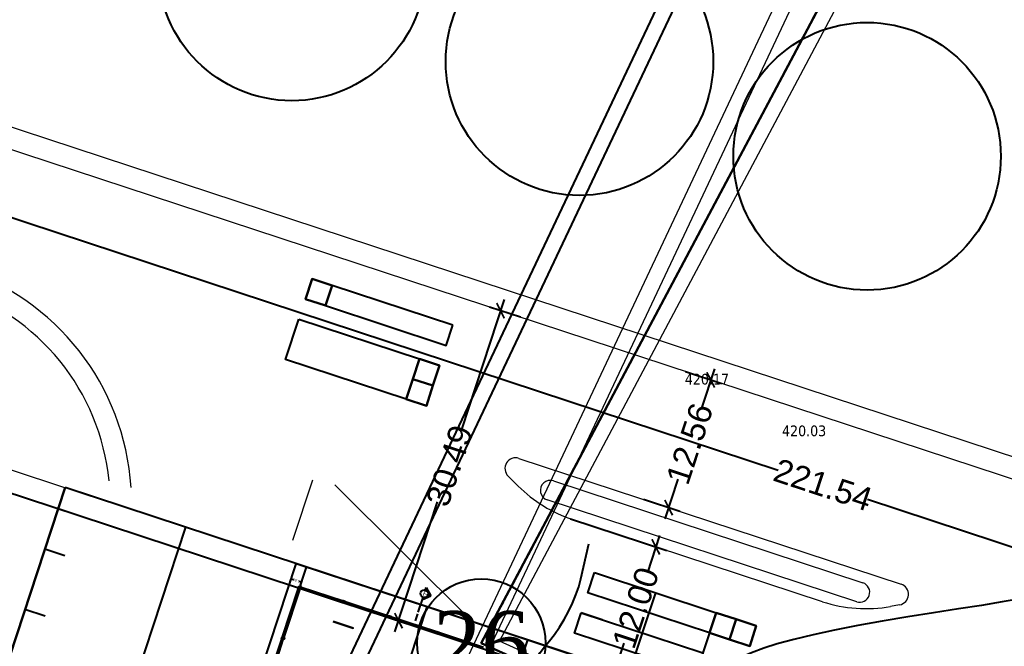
# Model space of a CAD drawing. Header units: metres. Extents: x 2 to 659295185, y -28 to 1124222152.
# Drawn here: x 654479.2 to 654571.2, y 1123456.5 to 1123515.1 of the extents above; entities that cross this region are included whole.
import ezdxf
from ezdxf.enums import TextEntityAlignment as Align

# ---------------------------------------------------------------- set-up
doc = ezdxf.new("R2010")
doc.units = ezdxf.units.M
doc.header["$MEASUREMENT"] = 0
doc.linetypes.add('HIDDEN', pattern=[0.375, 0.25, -0.125])
doc.layers.get('0').update_dxf_attribs({"linetype": 'CONTINUOUS'})
doc.layers.add('acera', color=32, linetype='CONTINUOUS', lineweight=20)
for name, color, linetype in [('Acotado', 7, 'CONTINUOUS'), ('COLUMNA', 9, 'CONTINUOUS'), ('Cota', 3, 'CONTINUOUS'), ('CURVAS', 2, 'CONTINUOUS'), ('CVL_CURV_D', 7, 'CONTINUOUS'), ('Estructura', 1, 'CONTINUOUS'), ('MANZANA', 30, 'CONTINUOUS'), ('PARCELA SL', 1, 'CONTINUOUS'), ('PARED', 7, 'CONTINUOUS'), ('TEXTURA PISO', 251, 'CONTINUOUS'), ('Vista 1', 4, 'CONTINUOUS'), ('vista 4', 8, 'CONTINUOUS')]:
    doc.layers.add(name, color=color, linetype=linetype)
doc.styles.add('FORMAT', font='swissl.ttf')
doc.styles.get("Standard").update_dxf_attribs({"font": 'tahoma.ttf'})
doc.styles.add('VERT_CUADRO', font='ROMANTIC')
doc.dimstyles.new('1-100', dxfattribs={"dimtxt": 0.22, "dimasz": 0.13, "dimexe": 0.02, "dimexo": 0.02, "dimgap": 0.022, "dimtad": 0, "dimzin": 1, "dimdsep": 46, "dimtxsty": 'FORMAT', "dimblk": 'ARCHTICK', "dimcen": 0.02, "dimdle": 0.02, "dimazin": 0, "dimtfac": 1, "dimtofl": 0, "dimtmove": 2, "dimatfit": 3, "dimldrblk": 'ARCHTICK', "dimfxl": 1, "dimtolj": 1, "dimtzin": 1, "dimarcsym": 0})
doc.dimstyles.new('1-1000', dxfattribs={"dimtxt": 2.2, "dimasz": 1.13, "dimexe": 1.1, "dimexo": 0.02, "dimgap": 0.022, "dimtad": 0, "dimzin": 1, "dimdsep": 46, "dimtxsty": 'FORMAT', "dimblk": 'ARCHTICK', "dimcen": 0.02, "dimdle": 1.1, "dimazin": 1, "dimtfac": 1, "dimtofl": 0, "dimtmove": 2, "dimatfit": 3, "dimldrblk": 'ARCHTICK', "dimfxl": 1, "dimtolj": 1, "dimtzin": 1, "dimarcsym": 1})

# ---------------------------------------------------------------- blocks, each defined once
blk = doc.blocks.new('VERT_CUADRO')
blk.add_circle((0, 0), 1)
at = {"style": 'VERT_CUADRO'}
blk.add_attdef('PT', text='', height=1, dxfattribs=at).set_placement((0, 0), align=Align.MIDDLE_CENTER)
blk = doc.blocks.new('_ArchTick')
at = {"color": 0, "linetype": 'ByBlock', "const_width": 0.15}
blk.add_lwpolyline([(-0.5, -0.5), (0.5, 0.5)], dxfattribs=at)
blk = doc.blocks.new('*D2441')
at = {"layer": 'Acotado', "color": 0, "lineweight": -2, "transparency": 16777216}
for p, q in [((654450.891, 1123511.94), (654448.667, 1123505.18)), ((654447.966, 1123506.569), (654550.058, 1123472.978)), ((654660.495, 1123436.642), (654558.403, 1123470.232)), ((654661.331, 1123442.701), (654659.106, 1123435.94))]:
    blk.add_line(p, q, dxfattribs=at)
at = {"layer": 'Acotado', "color": 0, "lineweight": -2, "transparency": 16777216, "xscale": 1.13, "yscale": 1.13, "zscale": 1.13}
for p, rotation in [((654449.011, 1123506.225), 161.7875527894801), ((654659.45, 1123436.985), 341.7875527894802)]:
    blk.add_blockref('_ArchTick', p, dxfattribs=dict(at, rotation=rotation))
at = {"layer": 'Acotado', "color": 0, "transparency": 16777216, "insert": (654554.23, 1123471.605), "char_height": 2.2, "attachment_point": 5, "rotation": 341.78755, "style": 'FORMAT'}
blk.add_mtext('\\A1;221.54', dxfattribs=at)
blk = doc.blocks.new('*D2442')
at = {"layer": 'Acotado', "color": 0, "lineweight": -2, "transparency": 16777216}
for p, q in [((654524.439, 1123488.92), (654520.445, 1123476.782)), ((654525.951, 1123487.265), (654523.05, 1123488.219)), ((654514.222, 1123457.868), (654518.215, 1123470.006)), ((654516.569, 1123458.253), (654513.521, 1123459.256))]:
    blk.add_line(p, q, dxfattribs=at)
at = {"layer": 'Acotado', "color": 0, "lineweight": -2, "transparency": 16777216, "xscale": 1.13, "yscale": 1.13, "zscale": 1.13}
for p, rotation in [((654524.095, 1123487.875), 71.78755278314418), ((654514.565, 1123458.913), 251.7875527831442)]:
    blk.add_blockref('_ArchTick', p, dxfattribs=dict(at, rotation=rotation))
at = {"layer": 'Acotado', "color": 0, "transparency": 16777216, "insert": (654519.33, 1123473.394), "char_height": 2.2, "attachment_point": 5, "rotation": 71.78755, "style": 'FORMAT'}
blk.add_mtext('\\A1;30.49', dxfattribs=at)
blk = doc.blocks.new('*D2443')
at = {"layer": 'Acotado', "color": 0, "lineweight": -2, "transparency": 16777216}
for p, q in [((654541.37, 1123482.191), (654544.783, 1123481.068)), ((654544.082, 1123482.457), (654542.865, 1123478.758)), ((654539.468, 1123468.434), (654540.685, 1123472.132)), ((654537.444, 1123470.258), (654540.857, 1123469.135))]:
    blk.add_line(p, q, dxfattribs=at)
at = {"layer": 'Acotado', "color": 0, "lineweight": -2, "transparency": 16777216, "xscale": 1.13, "yscale": 1.13, "zscale": 1.13}
for p, rotation in [((654543.739, 1123481.412), 71.78755278314418), ((654539.812, 1123469.479), 251.7875527831442)]:
    blk.add_blockref('_ArchTick', p, dxfattribs=dict(at, rotation=rotation))
at = {"layer": 'Acotado', "color": 0, "transparency": 16777216, "insert": (654541.775, 1123475.445), "char_height": 2.2, "attachment_point": 5, "rotation": 71.78755, "style": 'FORMAT'}
blk.add_mtext('\\A1;12.56', dxfattribs=at)
blk = doc.blocks.new('*D2444')
at = {"layer": 'Acotado', "color": 0, "lineweight": -2, "transparency": 16777216}
for p, q in [((654530.622, 1123468.444), (654539.652, 1123465.473)), ((654538.951, 1123466.861), (654537.822, 1123463.429)), ((654526.656, 1123457.113), (654535.901, 1123454.072)), ((654534.512, 1123453.37), (654535.641, 1123456.803))]:
    blk.add_line(p, q, dxfattribs=at)
at = {"layer": 'Acotado', "color": 0, "lineweight": -2, "transparency": 16777216, "xscale": 1.13, "yscale": 1.13, "zscale": 1.13}
for p, rotation in [((654538.607, 1123465.816), 71.78755278314418), ((654534.856, 1123454.415), 251.7875527831442)]:
    blk.add_blockref('_ArchTick', p, dxfattribs=dict(at, rotation=rotation))
at = {"layer": 'Acotado', "color": 0, "transparency": 16777216, "insert": (654536.732, 1123460.116), "char_height": 2.2, "attachment_point": 5, "rotation": 71.78755, "style": 'FORMAT'}
blk.add_mtext('\\A1;12.00', dxfattribs=at)
blk = doc.blocks.new('eco 220x220')
at = {"color": 8}
for p, q in [((-0.202, 0), (0.202, 0)), ((0, 0.202), (0, -0.202))]:
    blk.add_line(p, q, dxfattribs=at)
blk.add_circle((0, 0), 0.11)
blk = doc.blocks.new('detalle metalico')
at = {"layer": 'Estructura'}
for points in [[(665221.743, 1123542.564), (665221.743, 1123542.598), (665221.709, 1123542.598), (665221.709, 1123542.604), (665221.749, 1123542.604), (665221.749, 1123542.564), (665221.743, 1123542.564)], [(665221.743, 1123542.482), (665221.743, 1123542.448), (665221.709, 1123542.448), (665221.709, 1123542.442), (665221.749, 1123542.442), (665221.749, 1123542.482), (665221.743, 1123542.482)]]:
    blk.add_lwpolyline(points, dxfattribs=at)
blk.add_lwpolyline([(665221.743, 1123542.448), (665221.737, 1123542.448), (665221.737, 1123542.598), (665221.743, 1123542.598)], close=True, dxfattribs=at)
blk = doc.blocks.new('*D2355')
at = {"layer": 'Acotado', "color": 0, "lineweight": -2, "transparency": 16777216}
for p, q in [((667607.585, 1123526.554), (667607.889, 1123526.554)), ((667607.869, 1123526.574), (667607.869, 1123526.341)), ((667607.585, 1123525.554), (667607.889, 1123525.554)), ((667607.869, 1123525.534), (667607.869, 1123525.767))]:
    blk.add_line(p, q, dxfattribs=at)
at = {"layer": 'Acotado', "color": 0, "lineweight": -2, "transparency": 16777216, "xscale": 0.13, "yscale": 0.13, "zscale": 0.13}
for p, rotation in [((667607.869, 1123526.554), 90), ((667607.869, 1123525.554), 270)]:
    blk.add_blockref('_ArchTick', p, dxfattribs=dict(at, rotation=rotation))
at = {"layer": 'Acotado', "color": 0, "transparency": 16777216, "insert": (667607.869, 1123526.054), "char_height": 0.22, "attachment_point": 5, "rotation": 90, "style": 'FORMAT'}
blk.add_mtext('\\A1;1.00', dxfattribs=at)
blk = doc.blocks.new('signo')
h = blk.add_hatch(color=256)
h.dxf.hatch_style = 1
edge = h.paths.add_edge_path()
edge.add_arc((664510.729, 1123539.908), 0.36, 180, 360)
edge.add_line((664511.089, 1123539.908), (664511.318, 1123539.908))
edge.add_line((664511.318, 1123539.908), (664510.729, 1123539.273))
edge.add_line((664510.729, 1123539.273), (664510.14, 1123539.908))
edge.add_line((664510.14, 1123539.908), (664510.369, 1123539.908))
for p, q in [((664510.14, 1123539.908), (664510.729, 1123539.273)), ((664510.14, 1123539.908), (664510.369, 1123539.908)), ((664511.318, 1123539.908), (664510.729, 1123539.273)), ((664511.089, 1123539.908), (664511.318, 1123539.908))]:
    blk.add_line(p, q)
blk.add_circle((664510.729, 1123539.908), 0.36)
blk = doc.blocks.new('sig')
for p, q in [((664508.047, 1123539.908), (664508.747, 1123539.908)), ((664508.897, 1123539.908), (664509.597, 1123539.908)), ((664509.744, 1123539.908), (664510.14, 1123539.908))]:
    blk.add_line(p, q)
blk.add_blockref('signo', (0, 0))
blk = doc.blocks.new('A$C562C02F1')
at = {"layer": 'Estructura'}
for points in [[(40.1, 18.05), (39.9, 18.05), (39.9, 18.25), (40.1, 18.25)], [(40.1, 13.5), (39.9, 13.5), (39.9, 13.7), (40.1, 13.7)], [(40.1, 8.85), (39.9, 8.85), (39.9, 9.05), (40.1, 9.05)]]:
    blk.add_lwpolyline(points, close=True, dxfattribs=at)
at = {"layer": 'PARED'}
for p, q in [((30.116, 22.577), (34.884, 22.577)), ((30.116, 22.427), (34.884, 22.427)), ((35.116, 22.577), (39.884, 22.577)), ((35.116, 22.427), (39.884, 22.427)), ((39.925, 22.386), (39.925, 18.25)), ((40.075, 22.386), (40.075, 18.25)), ((39.925, 18.05), (39.925, 13.7)), ((40.075, 18.05), (40.075, 13.7)), ((39.925, 13.5), (39.925, 9.05)), ((40.075, 13.5), (40.075, 9.05)), ((39.925, 8.85), (39.925, 4.45)), ((40.075, 8.85), (40.075, 4.45))]:
    blk.add_line(p, q, dxfattribs=at)
at = {"layer": 'Vista 1'}
for p in [(-27.68, 23.502), (42, -23.249)]:
    blk.add_line(p, (42, 23.502), dxfattribs=at)
at = {"xscale": -1}
for p, rotation in [((-665186.853, 1123565.025), 180), ((-665181.853, 1123565.025), 180), ((-1123502.523, -665199.351), 270)]:
    blk.add_blockref('detalle metalico', p, dxfattribs=dict(at, rotation=rotation))
at = {"rotation": 180}
blk.add_blockref('detalle metalico', (665256.853, 1123565.025), dxfattribs=at)
blk.add_blockref('sig', (-664467.635, -1123528.657))
at = {"layer": 'Estructura', "rotation": 270}
for p in [(35, 22.502), (40, 22.502)]:
    blk.add_blockref('eco 220x220', p, dxfattribs=at)
at = {"insert": (43.332, 11.378), "char_height": 0.456, "attachment_point": 1, "rotation": 270, "style": 'FORMAT'}
blk.add_mtext_dynamic_manual_height_columns('F', width=0.53417, gutter_width=0.798, heights=[0], dxfattribs=at)
at = {"layer": 'Acotado'}
dim = blk.add_linear_dim(base=(40.506, 23.502), p1=(40.202, 22.502), p2=(40.202, 23.502), angle=90, dimstyle='1-100', dxfattribs=at)
dim.commit()
dim.dimension.update_dxf_attribs({"geometry": '*D2355', "text_midpoint": (40.506, 23.002), "insert": (-667567.363, -1123503.052)})

msp = doc.modelspace()

# ---------------------------------------------------------------- linework, layer by layer
at = {"lineweight": 30}
msp.add_lwpolyline([(654948.3512, 1123120.8818), (654737.653, 1123175.6708), (654613.3796, 1123207.9862), (654535.2993, 1123231.8219), (654565.2977, 1123318.8224), (654606.2977, 1123418.8224), (654522.2977, 1123456.8224), (654623.2977, 1123646.8224), (654713.6038, 1123837.3245)], dxfattribs=at)
msp.add_lwpolyline([(654948.3512, 1123120.8818), (654737.653, 1123175.6708), (654613.3796, 1123207.9862), (654535.2993, 1123231.8219), (654565.2977, 1123318.8224), (654606.2977, 1123418.8224), (654522.2977, 1123456.8224), (654623.2977, 1123646.8224), (654713.6038, 1123837.3245)], dxfattribs=at)
msp.add_lwpolyline([(654948.3512, 1123120.8818), (654737.653, 1123175.6708), (654613.3796, 1123207.9862), (654535.2993, 1123231.8219), (654565.2977, 1123318.8224), (654606.2977, 1123418.8224), (654522.2977, 1123456.8224), (654623.2977, 1123646.8224), (654713.6038, 1123837.3245)], dxfattribs=at)
at = {"layer": 'acera'}
for p, q in [((654580.823, 1123469.2105), (654471.116, 1123505.3067)), ((654525.8206, 1123474.0822), (654561.532, 1123462.3323)), ((654525.7416, 1123471.4919), (654524.8037, 1123472.4225)), ((654529.0374, 1123471.9711), (654557.9634, 1123462.4537)), ((654557.3828, 1123460.6891), (654528.4568, 1123470.2064)), ((654554.18, 1123460.6901), (654530.8351, 1123468.3712)), ((654561.3973, 1123460.3983), (654560.5548, 1123460.2461))]:
    msp.add_line(p, q, dxfattribs=at)
at = {"layer": 'acera', "flags": 128}
for points in [[(654582.7559, 1123470.6803), (654471.7209, 1123507.2135)], [(654449.5366, 1123482.4875), (654487.1466, 1123470.1129)], [(654504.6898, 1123466.4248), (654506.546, 1123472.0663)], [(654521.4786, 1123458.8168), (654508.5918, 1123471.6039)]]:
    msp.add_lwpolyline(points, dxfattribs=at)
at = {"layer": 'acera'}
for centre, radius, start, end in [((654525.5081, 1123473.1323), 1, 71.787553, 225.222502), ((654534.8982, 1123480.7199), 13, 225.222502, 251.787553), ((654528.7471, 1123471.0888), 0.9289, 71.787553, 251.787553), ((654557.6731, 1123461.5714), 0.9289, 251.787553, 71.787553), ((654561.2195, 1123461.3824), 1, 280.243387, 71.787553), ((654558.243, 1123473.0389), 13, 251.787553, 280.243387)]:
    msp.add_arc(centre, radius, start, end, dxfattribs=at)
for centre, major_axis, start_param, end_param in [((654466.6027, 1123469.9319), (-21.8256, 7.2555), 3.5250604, 4.7305545), ((654466.61, 1123469.9423), (-19.9162, 6.6208), 3.5591853, 4.732206)]:
    msp.add_ellipse(centre, major_axis=major_axis, ratio=1, start_param=start_param, end_param=end_param, dxfattribs=at)
at = {"layer": 'Acotado'}
msp.add_line((654484.6192, 1123468.7656), (654553.2099, 1123446.1976), dxfattribs=at)
at = {"layer": 'COLUMNA'}
msp.add_lwpolyline([(654544.2414, 1123459.6636), (654541.7665, 1123452.1416), (654536.125, 1123453.9978), (654538.5999, 1123461.5198), (654544.2414, 1123459.6636)], close=True, dxfattribs=at)
at = {"layer": 'CURVAS', "lineweight": 0}
msp.add_lwpolyline([(654950, 1123121), (654739, 1123175), (654615, 1123208), (654537, 1123232), (654567, 1123319), (654608, 1123419), (654524, 1123457), (654625, 1123647), (654715, 1123837)], dxfattribs=at)
msp.add_lwpolyline([(654950, 1123121), (654739, 1123175), (654615, 1123208), (654537, 1123232), (654567, 1123319), (654608, 1123419), (654524, 1123457), (654625, 1123647), (654715, 1123837)], dxfattribs=at)
at = {"layer": 'CVL_CURV_D', "color": 7, "linetype": 'Continuous', "elevation": 420.25}
for points in [[(654527.0388, 1123454.6776), (654527.1648, 1123454.9367), (654527.4484, 1123455.4206), (654527.796, 1123455.938), (654528.2026, 1123456.4795), (654528.663, 1123457.0356), (654529.1433, 1123457.6345), (654529.6074, 1123458.3002), (654530.0475, 1123459.0171), (654530.4556, 1123459.7697), (654530.8238, 1123460.5423), (654531.1441, 1123461.3194), (654531.4086, 1123462.0852), (654531.6093, 1123462.8243), (654532.3604, 1123466.0808)], [(654572.6905, 1123460.9659), (654570.996, 1123460.6702), (654569.0562, 1123460.3501), (654566.9027, 1123460.0114), (654564.5675, 1123459.6596), (654562.1561, 1123459.2859), (654559.7813, 1123458.8833), (654557.4859, 1123458.4606), (654555.3126, 1123458.0267), (654553.3043, 1123457.5906), (654551.5037, 1123457.1611), (654549.9536, 1123456.7472), (654548.6968, 1123456.3577), (654547.548, 1123455.9228), (654546.3116, 1123455.3768), (654545.0149, 1123454.7352), (654543.6852, 1123454.0134), (654542.3496, 1123453.2268), (654541.0356, 1123452.391), (654539.7702, 1123451.5212), (654538.5809, 1123450.633), (654537.5762, 1123449.9107)]]:
    msp.add_lwpolyline(points, dxfattribs=at)
at = {"layer": 'Estructura', "linetype": 'HIDDEN', "ltscale": 2, "flags": 128}
msp.add_lwpolyline([(654572.5224, 1123551.4025), (654522.2977, 1123456.8224), (654606.2977, 1123418.8224)], dxfattribs=at)
at = {"layer": 'MANZANA', "lineweight": -3}
for points in [[(654685.2977, 1123825.8224), (654754.2977, 1123791.8224), (654674.2977, 1123593.8224), (654878.2977, 1123382.8224), (654759.2977, 1123163.8224), (654521.2977, 1123229.8224), (654590.2977, 1123413.8224), (654507.2977, 1123449.8224), (654685.2977, 1123825.8224)], [(654687, 1123826), (654756, 1123792), (654676, 1123594), (654880, 1123383), (654761, 1123164), (654523, 1123230), (654592, 1123414), (654509, 1123450), (654687, 1123826)]]:
    msp.add_lwpolyline(points, dxfattribs=at)
at = {"layer": 'PARCELA SL', "lineweight": 0}
for points in [[(654553.2977, 1123914.8224), (654590.2977, 1123893.8224), (654650.2977, 1123875.8224), (654699.2977, 1123833.8224), (654519.2977, 1123451.8224), (654600.2977, 1123415.8224), (654524.2977, 1123233.8224), (654349.2977, 1123277.8224), (654553.2977, 1123914.8224)], [(654555, 1123915), (654592, 1123894), (654652, 1123876), (654701, 1123834), (654521, 1123452), (654602, 1123416), (654526, 1123234), (654351, 1123278), (654555, 1123915)]]:
    msp.add_lwpolyline(points, dxfattribs=at)
at = {"layer": 'PARED', "flags": 128}
for points in [[(654448.8897, 1123480.5215), (654484.6192, 1123468.7656)], [(654448.8897, 1123480.5215), (654484.6192, 1123468.7656)], [(654481.0284, 1123426.1815), (654494.6686, 1123467.638)], [(654503.5944, 1123418.7568), (654517.2345, 1123460.2132)]]:
    msp.add_lwpolyline(points, dxfattribs=at)
at = {"layer": 'PARED'}
for centre in [(654504.5846, 1123519.9956), (654531.4716, 1123511.1491), (654558.3586, 1123502.3026)]:
    msp.add_circle(centre, 12.5, dxfattribs=at)
at = {"layer": 'TEXTURA PISO', "flags": 128}
for points in [[(654505.8543, 1123488.9665), (654506.473, 1123490.847)], [(654505.8543, 1123488.9665), (654506.473, 1123490.847), (654505.8543, 1123488.9665), (654506.473, 1123490.847), (654505.8543, 1123488.9665), (654506.473, 1123490.847), (654505.8543, 1123488.9665), (654506.473, 1123490.847), (654505.8543, 1123488.9665), (654506.473, 1123490.847), (654505.8543, 1123488.9665)], [(654508.3535, 1123490.2283), (654506.473, 1123490.847), (654508.3535, 1123490.2283)], [(654508.3535, 1123490.2283), (654507.7348, 1123488.3478), (654508.3535, 1123490.2283)], [(654508.3535, 1123490.2283), (654507.7348, 1123488.3478)], [(654507.7348, 1123488.3478), (654508.3535, 1123490.2283), (654507.7348, 1123488.3478)], [(654519.6365, 1123486.5159), (654508.3535, 1123490.2283), (654507.7348, 1123488.3478), (654519.0178, 1123484.6354)], [(654505.8543, 1123488.9665), (654507.7348, 1123488.3478)], [(654507.7348, 1123488.3478), (654505.8543, 1123488.9665), (654507.7348, 1123488.3478)], [(654505.2356, 1123487.086), (654516.5186, 1123483.3736), (654515.2811, 1123479.6126), (654503.9981, 1123483.325)], [(654515.8998, 1123481.4931), (654515.2811, 1123479.6126), (654517.1616, 1123478.9939), (654517.7803, 1123480.8744), (654517.1616, 1123478.9939), (654517.7803, 1123480.8744), (654517.1616, 1123478.9939), (654517.7803, 1123480.8744), (654517.1616, 1123478.9939), (654517.7803, 1123480.8744), (654515.8998, 1123481.4931), (654515.2811, 1123479.6126), (654515.8998, 1123481.4931), (654517.7803, 1123480.8744), (654515.8998, 1123481.4931), (654515.2811, 1123479.6126), (654515.8998, 1123481.4931), (654516.5186, 1123483.3736), (654515.8998, 1123481.4931), (654517.7803, 1123480.8744), (654518.3991, 1123482.7549), (654517.7803, 1123480.8744), (654518.3991, 1123482.7549), (654517.7803, 1123480.8744), (654515.8998, 1123481.4931), (654516.5186, 1123483.3736), (654518.3991, 1123482.7549), (654517.7803, 1123480.8744), (654518.3991, 1123482.7549), (654517.7803, 1123480.8744), (654518.3991, 1123482.7549), (654517.7803, 1123480.8744), (654518.3991, 1123482.7549), (654517.7803, 1123480.8744), (654518.3991, 1123482.7549), (654517.7803, 1123480.8744), (654518.3991, 1123482.7549), (654517.7803, 1123480.8744), (654518.3991, 1123482.7549), (654517.7803, 1123480.8744), (654518.3991, 1123482.7549), (654517.7803, 1123480.8744), (654518.3991, 1123482.7549), (654516.5186, 1123483.3736)], [(654516.5186, 1123483.3736), (654515.8998, 1123481.4931), (654516.5186, 1123483.3736)], [(654516.5186, 1123483.3736), (654515.8998, 1123481.4931), (654516.5186, 1123483.3736)], [(654516.5186, 1123483.3736), (654518.3991, 1123482.7549), (654516.5186, 1123483.3736)], [(654518.3991, 1123482.7549), (654517.7803, 1123480.8744), (654518.3991, 1123482.7549), (654517.7803, 1123480.8744), (654518.3991, 1123482.7549)], [(654518.3991, 1123482.7549), (654517.7803, 1123480.8744), (654518.3991, 1123482.7549), (654517.7803, 1123480.8744), (654518.3991, 1123482.7549), (654517.7803, 1123480.8744), (654518.3991, 1123482.7549), (654517.7803, 1123480.8744), (654518.3991, 1123482.7549), (654517.7803, 1123480.8744), (654518.3991, 1123482.7549)], [(654517.7803, 1123480.8744), (654517.1616, 1123478.9939), (654517.7803, 1123480.8744)], [(654517.7803, 1123480.8744), (654517.1616, 1123478.9939), (654517.7803, 1123480.8744), (654517.1616, 1123478.9939), (654517.7803, 1123480.8744), (654517.1616, 1123478.9939), (654517.7803, 1123480.8744)], [(654517.7803, 1123480.8744), (654517.1616, 1123478.9939), (654517.7803, 1123480.8744), (654517.1616, 1123478.9939), (654517.7803, 1123480.8744), (654517.1616, 1123478.9939), (654517.7803, 1123480.8744), (654517.1616, 1123478.9939), (654517.7803, 1123480.8744), (654517.1616, 1123478.9939), (654517.7803, 1123480.8744)], [(654517.1616, 1123478.9939), (654517.7803, 1123480.8744)], [(654517.1616, 1123478.9939), (654517.7803, 1123480.8744), (654517.1616, 1123478.9939)], [(654517.1616, 1123478.9939), (654517.7803, 1123480.8744)], [(654517.1616, 1123478.9939), (654517.7803, 1123480.8744)], [(654517.7803, 1123480.8744), (654517.1616, 1123478.9939), (654517.7803, 1123480.8744)], [(654517.7803, 1123480.8744), (654517.1616, 1123478.9939), (654517.7803, 1123480.8744)], [(654517.7803, 1123480.8744), (654517.1616, 1123478.9939), (654517.7803, 1123480.8744), (654517.1616, 1123478.9939)], [(654515.2811, 1123479.6126), (654517.1616, 1123478.9939), (654515.2811, 1123479.6126)], [(654532.873, 1123463.4041), (654544.2414, 1123459.6636), (654543.6227, 1123457.7831), (654532.2542, 1123461.5236)], [(654531.6355, 1123459.6431), (654543.004, 1123455.9026), (654542.3852, 1123454.0221), (654531.0168, 1123457.7626)], [(654544.2414, 1123459.6636), (654546.1219, 1123459.0449), (654544.2414, 1123459.6636), (654543.6227, 1123457.7831)], [(654544.2414, 1123459.6636), (654543.6227, 1123457.7831), (654544.2414, 1123459.6636)], [(654508.447, 1123458.8417), (654510.3275, 1123458.2229), (654508.447, 1123458.8417)], [(654546.1219, 1123459.0449), (654545.5032, 1123457.1644), (654546.1219, 1123459.0449)], [(654545.5032, 1123457.1644), (654546.1219, 1123459.0449), (654545.5032, 1123457.1644), (654546.1219, 1123459.0449), (654545.5032, 1123457.1644), (654546.1219, 1123459.0449), (654545.5032, 1123457.1644), (654546.1219, 1123459.0449), (654545.5032, 1123457.1644), (654546.1219, 1123459.0449), (654545.5032, 1123457.1644), (654546.1219, 1123459.0449), (654545.5032, 1123457.1644)], [(654547.3837, 1123456.5457), (654548.0024, 1123458.4262), (654546.1219, 1123459.0449), (654548.0024, 1123458.4262)], [(654546.1219, 1123459.0449), (654548.0024, 1123458.4262)], [(654548.0024, 1123458.4262), (654546.1219, 1123459.0449)], [(654547.3837, 1123456.5457), (654548.0024, 1123458.4262)], [(654543.6227, 1123457.7831), (654545.5032, 1123457.1644), (654543.6227, 1123457.7831)], [(654547.3837, 1123456.5457), (654545.5032, 1123457.1644)], [(654547.3837, 1123456.5457), (654545.5032, 1123457.1644)]]:
    msp.add_lwpolyline(points, close=True, dxfattribs=at)
for points in [[(654507.7348, 1123488.3478), (654508.3535, 1123490.2283), (654506.473, 1123490.847), (654505.8543, 1123488.9665), (654506.473, 1123490.847), (654508.3535, 1123490.2283)], [(654507.7348, 1123488.3478), (654508.3535, 1123490.2283)], [(654482.7387, 1123469.3844), (654484.6192, 1123468.7656)], [(654481.5012, 1123465.6234), (654483.3817, 1123465.0047)], [(654479.6451, 1123459.9819), (654481.5256, 1123459.3632)], [(654533.6015, 1123458.9963), (654531.6355, 1123459.6431)], [(654543.6227, 1123457.7831), (654544.2414, 1123459.6636), (654546.1219, 1123459.0449)], [(654545.5032, 1123457.1644), (654547.3837, 1123456.5457), (654545.5032, 1123457.1644), (654546.1219, 1123459.0449)], [(654543.6227, 1123457.7831), (654545.5032, 1123457.1644)]]:
    msp.add_lwpolyline(points, dxfattribs=at)
at = {"layer": 'Vista 1'}
msp.add_line((654553.3198, 1123448.3403), (654522.876, 1123458.357), dxfattribs=at)
at = {"layer": 'Vista 1', "flags": 128}
for points in [[(654469.7454, 1123429.8939), (654483.3856, 1123471.3504)], [(654483.3856, 1123471.3504), (654469.7454, 1123429.8939)], [(654549.2885, 1123449.6667), (654483.3856, 1123471.3504)], [(654492.3114, 1123422.4691), (654505.9515, 1123463.9256)], [(654492.3114, 1123422.4691), (654505.9515, 1123463.9256)], [(654512.9969, 1123415.6631), (654526.637, 1123457.1196)]]:
    msp.add_lwpolyline(points, dxfattribs=at)
at = {"layer": 'vista 4', "flags": 128}
msp.add_lwpolyline([(654482.7387, 1123469.3844), (654472.2203, 1123437.4159)], dxfattribs=at)

# ---------------------------------------------------------------- block references
at = {"color": 5, "extrusion": (0, 0, -1), "xscale": -1, "rotation": 288.2124472151277}
msp.add_blockref('A$C562C02F1', (-654514.1933, 1123416.9989), dxfattribs=at)
at = {"color": 2, "xscale": 6, "yscale": 6, "zscale": 6}
msp.add_blockref('VERT_CUADRO', (654522.2977, 1123456.8224), dxfattribs=at).add_auto_attribs({'PT': '26'})

# ---------------------------------------------------------------- texts
at = {"layer": 'Cota'}
for s, p in [('420.17', (654541.3217, 1123480.9794)), ('420.03', (654550.4077, 1123476.1524))]:
    msp.add_text(s, height=1, dxfattribs=at).set_placement(p)

# ---------------------------------------------------------------- dimensions: what is measured, and where the dimension line sits
at = {"layer": 'Acotado'}
for base, p1, p2, angle, picture, middle in [((654449.0105, 1123506.2251), (654661.3368, 1123442.7195), (654450.8972, 1123511.9592), 341.787553, '*D2441', (654554.2303, 1123471.6052)), ((654524.0949, 1123487.8754), (654516.5877, 1123458.2472), (654525.9695, 1123487.2586), 71.787553, '*D2442', (654519.3302, 1123473.394)), ((654543.7385, 1123481.4122), (654537.425, 1123470.2641), (654541.3514, 1123482.1976), 71.787553, '*D2443', (654541.7753, 1123475.4454)), ((654538.6071, 1123465.8164), (654526.637, 1123457.1196), (654530.6031, 1123468.4499), 71.787553, '*D2444', (654536.7315, 1123460.1159))]:
    dim = msp.add_linear_dim(base=base, p1=p1, p2=p2, angle=angle, dimstyle='1-1000', dxfattribs=at)
    dim.commit()
    dim.dimension.update_dxf_attribs({"geometry": picture, "text_midpoint": middle})

doc.saveas('drawing.dxf')
